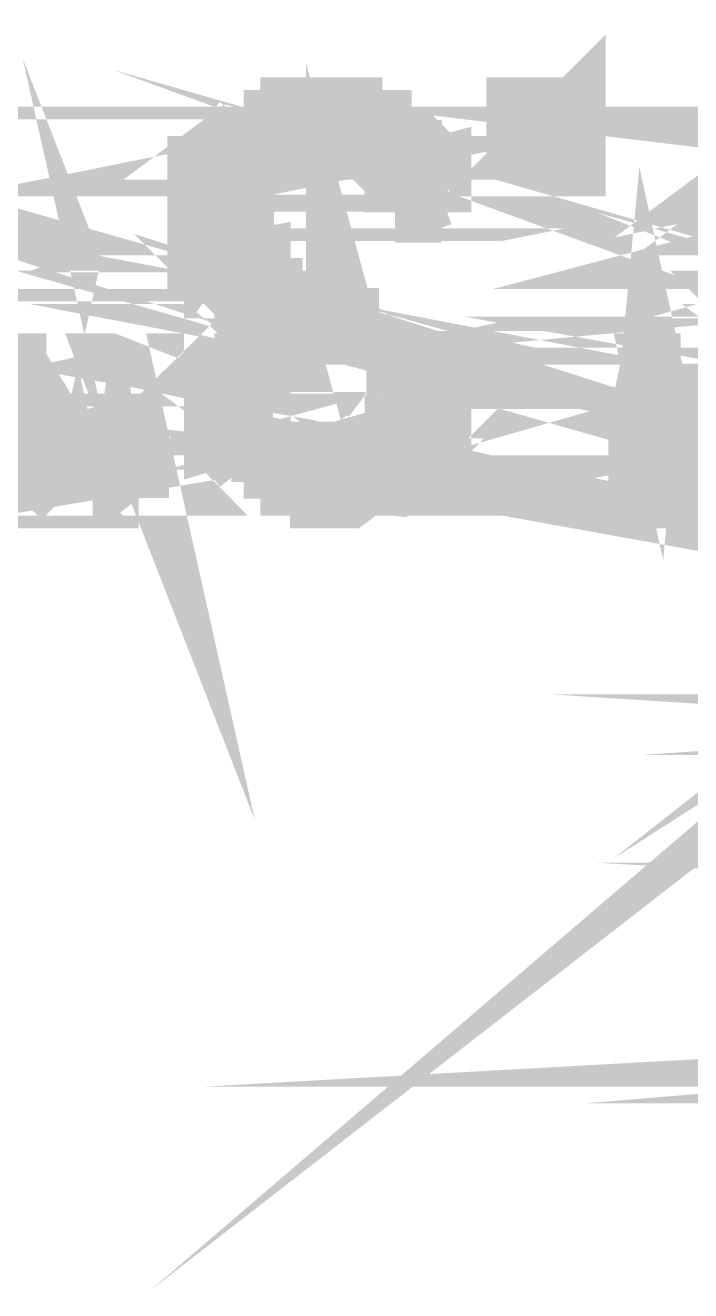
# Model space of a CAD drawing. Header units: inches. Extents: x -524 to 1067, y -71 to 1110.
# Drawn here: x 512.2 to 522.4, y 534.69 to 554.09 of the extents above; entities that cross this region are included whole.
import ezdxf

# ---------------------------------------------------------------- set-up
doc = ezdxf.new("R2010")
doc.units = ezdxf.units.IN
doc.header["$MEASUREMENT"] = 0
doc.layers.add('H', color=7, linetype='Continuous')
doc.layers.add('P', color=7, linetype='Continuous')

msp = doc.modelspace()

# ---------------------------------------------------------------- hatches: boundary and pattern name
at = {"layer": 'H', "linetype": 'Continuous'}
for points in [[(515.3564742544959, 552.3768333440061), (515.6156127445374, 552.5702747520654), (515.805404314709, 552.5702747520654), (515.805404314709, 552.8294132421072), (517.6741213133196, 552.8294132421072), (517.6741213133196, 552.5702747520654), (518.1230513735325, 552.5702747520654), (518.1230513735325, 552.3768333440061), (515.3564742544959, 552.3768333440061)], [(519.7326298821013, 551.9279032837931), (519.7326298821013, 552.8294132421072), (520.6998369223975, 552.8294132421072), (520.6998369223975, 551.9279032837931), (519.7326298821013, 551.9279032837931)], [(515.0973357644541, 552.1176948539643), (515.3564742544959, 552.3768333440061), (516.5171227028516, 552.3768333440061), (516.2579842128098, 552.1176948539643), (515.0973357644541, 552.1176948539643)], [(518.382189863574, 552.1176948539643), (516.9660527630647, 552.3768333440061), (517.2251912531062, 552.3768333440061), (518.382189863574, 552.1176948539643)], [(518.382189863574, 552.1176948539643), (516.9660527630647, 552.3768333440061), (518.1230513735325, 552.3768333440061), (518.382189863574, 552.1176948539643)], [(518.5756312716333, 551.9279032837931), (517.6741213133196, 552.1176948539643), (517.2251912531062, 552.1176948539643), (517.2251912531062, 552.3768333440061), (518.382189863574, 552.1176948539643), (518.5756312716333, 551.9279032837931)], [(515.0973357644541, 551.9279032837931), (515.0973357644541, 552.1176948539643), (516.0645428047505, 552.1176948539643), (516.0645428047505, 551.9279032837931), (515.805404314709, 551.9279032837931), (514.9075441942828, 551.6687647937513), (514.9075441942828, 551.9279032837931), (515.0973357644541, 551.9279032837931)], [(517.6741213133196, 551.9279032837931), (517.6741213133196, 552.1176948539643), (518.5756312716333, 551.9279032837931), (517.6741213133196, 551.9279032837931)], [(514.9075441942828, 551.2198347335383), (514.9075441942828, 551.6687647937513), (515.805404314709, 551.9279032837931), (515.805404314709, 551.6687647937513), (515.6156127445374, 551.6687647937513), (515.6156127445374, 550.9606962434967), (514.9075441942828, 551.2198347335383)], [(517.9332598033611, 551.2198347335383), (517.9332598033611, 551.6687647937513), (517.6741213133196, 551.9279032837931), (518.5756312716333, 551.9279032837931), (518.5756312716333, 551.2198347335383), (517.9332598033611, 551.2198347335383)], [(514.9075441942828, 550.9606962434967), (514.9075441942828, 551.2198347335383), (515.6156127445374, 550.9606962434967), (514.9075441942828, 550.9606962434967)], [(514.9075441942828, 550.2526276932418), (514.9075441942828, 550.9606962434967), (515.6156127445374, 550.9606962434967), (515.6156127445374, 550.5117661832835), (515.805404314709, 550.5117661832835), (515.805404314709, 550.2526276932418), (514.9075441942828, 550.2526276932418)], [(515.0973357644541, 550.0591862851826), (515.0973357644541, 550.2526276932418), (515.805404314709, 550.2526276932418), (516.0645428047505, 550.0591862851826), (515.0973357644541, 550.0591862851826)], [(515.3564742544959, 549.8000477951408), (515.0973357644541, 550.0591862851826), (516.5171227028516, 550.0591862851826), (515.3564742544959, 549.8000477951408)], [(515.3564742544959, 549.8000477951408), (516.5171227028516, 550.0591862851826), (516.7726113550054, 549.8000477951408), (515.3564742544959, 549.8000477951408)], [(517.2251912531062, 549.3511177349278), (516.7726113550054, 549.8000477951408), (516.9660527630647, 549.8000477951408), (516.9660527630647, 550.0591862851826), (517.2251912531062, 549.3511177349278)], [(517.2251912531062, 549.3511177349278), (516.9660527630647, 550.0591862851826), (517.2251912531062, 550.0591862851826), (517.2251912531062, 549.3511177349278)], [(517.2251912531062, 549.3511177349278), (515.805404314709, 549.6102562249696), (515.6776599886321, 549.7380005510463), (515.3564742544959, 549.8000477951408), (515.6156127445374, 549.8000477951408), (515.6776599886321, 549.7380005510463), (517.2251912531062, 549.3511177349278)], [(517.2251912531062, 549.3511177349278), (515.3564742544959, 549.8000477951408), (516.7726113550054, 549.8000477951408), (517.2251912531062, 549.3511177349278)], [(515.6156127445374, 549.3511177349278), (515.805404314709, 549.6102562249696), (517.2251912531062, 549.3511177349278), (515.6156127445374, 549.3511177349278)], [(515.3564742544959, 549.1576763268686), (515.6156127445374, 549.3511177349278), (516.5171227028516, 549.3511177349278), (516.5171227028516, 549.1576763268686), (515.3564742544959, 549.1576763268686)], [(515.0973357644541, 547.7415392263591), (515.0973357644541, 548.9021876747148), (515.3564742544959, 549.1576763268686), (516.0645428047505, 549.1576763268686), (516.0645428047505, 548.9021876747148), (515.805404314709, 548.9021876747148), (515.805404314709, 547.9349806344184), (516.0645428047505, 547.9349806344184), (515.0973357644541, 547.7415392263591)], [(511.8818285852046, 546.7743321860626), (511.8818285852046, 547.7415392263591), (512.1373172373583, 548.9021876747148), (512.5898971354593, 548.9021876747148), (512.7796887056306, 547.7415392263591), (512.7796887056306, 546.7743321860626), (511.8818285852046, 546.7743321860626)], [(513.297965685714, 546.7743321860626), (513.297965685714, 547.7415392263591), (513.4877572558853, 548.9021876747148), (513.7468957459271, 548.9021876747148), (513.9403371539863, 547.7415392263591), (513.9403371539863, 546.7743321860626), (513.297965685714, 546.7743321860626)], [(521.6013468807118, 546.7743321860626), (521.6013468807118, 547.9349806344184), (521.8604853707534, 548.9021876747148), (522.3094154309665, 548.9021876747148), (522.3094154309665, 546.7743321860626), (521.6013468807118, 546.7743321860626)], [(517.9332598033611, 548.1941191244599), (517.9332598033611, 548.4496077766137), (518.5756312716333, 548.4496077766137), (518.5756312716333, 547.9349806344184), (518.382189863574, 547.7415392263591), (518.382189863574, 547.4824007363173), (517.4149828232776, 547.7415392263591), (517.6741213133196, 547.7415392263591), (517.6741213133196, 547.9349806344184), (517.9332598033611, 548.1941191244599)], [(515.3564742544959, 547.4824007363173), (515.3564742544959, 547.7415392263591), (515.0973357644541, 547.7415392263591), (516.0645428047505, 547.9349806344184), (516.0645428047505, 547.7415392263591), (516.2579842128098, 547.4824007363173), (515.3564742544959, 547.4824007363173)], [(517.2251912531062, 547.4824007363173), (517.4149828232776, 547.7415392263591), (518.382189863574, 547.4824007363173), (517.2251912531062, 547.4824007363173)], [(515.6156127445374, 547.2926091661459), (515.3564742544959, 547.4824007363173), (516.7726113550054, 547.4824007363173), (515.6156127445374, 547.2926091661459)], [(515.6156127445374, 547.2926091661459), (516.7726113550054, 547.4824007363173), (518.1230513735325, 547.2926091661459), (515.6156127445374, 547.2926091661459)], [(518.1230513735325, 547.2926091661459), (516.7726113550054, 547.4824007363173), (518.1230513735325, 547.4824007363173), (518.1230513735325, 547.2926091661459)], [(515.805404314709, 547.0334706761043), (515.6156127445374, 547.2926091661459), (518.1230513735325, 547.2926091661459), (517.9332598033611, 547.0334706761043), (515.805404314709, 547.0334706761043)], [(516.2579842128098, 546.7743321860626), (516.2579842128098, 547.0334706761043), (517.4149828232776, 547.0334706761043), (517.2251912531062, 546.7743321860626), (516.2579842128098, 546.7743321860626)]]:
    msp.add_hatch(color=256, dxfattribs=at).paths.add_polyline_path(points)

# ---------------------------------------------------------------- linework, layer by layer
at = {"layer": 'P', "const_width": 0.927058823529412}
for points in [[(530.3573079738105, 548.0006777164008), (530.163866565751, 547.7415392263592), (529.0032181173954, 546.8400292680451), (530.3573079738105, 548.0006777164008)], [(525.5285724481041, 552.3768333440062), (526.6855710585719, 552.1833919359469), (525.2694339580626, 552.3768333440062)], [(520.6341398404152, 551.9279032837932), (520.6341398404152, 552.8294132421072), (519.7326298821013, 551.9279032837932), (520.6341398404152, 551.9279032837932)], [(525.0759925500031, 549.6102562249696), (525.977502508317, 549.3511177349278), (525.2694339580626, 549.6102562249696)], [(516.9660527630647, 549.8657448771235), (516.9660527630647, 550.0591862851827), (517.1594941711239, 549.3511177349278)], [(515.9988457227682, 552.8294132421072), (517.6741213133196, 552.8294132421072), (515.805404314709, 552.8294132421072), (515.9988457227682, 552.8294132421072)], [(517.6741213133196, 552.8294132421072), (515.805404314709, 552.8294132421072)], [(515.805404314709, 552.8294132421072), (517.6741213133196, 552.6359718340477), (517.6741213133196, 552.8294132421072)], [(515.805404314709, 552.8294132421072), (517.6741213133196, 552.6359718340477)], [(515.805404314709, 552.6359718340477), (515.805404314709, 552.8294132421072)], [(517.4149828232776, 552.8294132421072), (515.9988457227682, 552.8294132421072)], [(515.9988457227682, 552.8294132421072), (516.2579842128098, 552.8294132421072)], [(517.4149828232776, 552.8294132421072), (515.9988457227682, 552.8294132421072), (517.6741213133196, 552.8294132421072), (517.4149828232776, 552.8294132421072)], [(516.451425620869, 552.8294132421072), (517.1594941711239, 552.8294132421072), (516.2579842128098, 552.8294132421072), (516.451425620869, 552.8294132421072)], [(517.1594941711239, 552.8294132421072), (516.2579842128098, 552.8294132421072), (517.4149828232776, 552.8294132421072), (517.1594941711239, 552.8294132421072)], [(516.2579842128098, 552.8294132421072), (517.4149828232776, 552.8294132421072), (516.2579842128098, 552.8294132421072), (516.2579842128098, 552.8294132421072), (517.4149828232776, 552.8294132421072), (516.2579842128098, 552.8294132421072)], [(517.4149828232776, 552.8294132421072), (517.4149828232776, 552.8294132421072), (516.2579842128098, 552.8294132421072)], [(516.7069142730231, 552.8294132421072), (516.9660527630647, 552.8294132421072), (516.7069142730231, 552.8294132421072), (516.451425620869, 552.8294132421072)], [(516.451425620869, 552.8294132421072), (516.7069142730231, 552.8294132421072)], [(516.9660527630647, 552.8294132421072), (516.451425620869, 552.8294132421072)], [(516.451425620869, 552.8294132421072), (517.1594941711239, 552.8294132421072), (516.9660527630647, 552.8294132421072)], [(520.6341398404152, 552.8294132421072), (519.7326298821013, 551.9279032837932)], [(519.7326298821013, 551.9279032837932), (519.7326298821013, 552.8294132421072), (520.6341398404152, 552.8294132421072)], [(520.6341398404152, 552.8294132421072), (520.6341398404152, 551.9279032837932), (520.6341398404152, 552.8294132421072)], [(520.6341398404152, 552.8294132421072), (520.6341398404152, 552.8294132421072)], [(518.1230513735325, 552.3768333440062), (515.3564742544959, 552.3768333440062), (515.5499156625553, 552.6359718340477)], [(515.805404314709, 552.6359718340477), (517.8675627213788, 552.6359718340477), (515.5499156625553, 552.6359718340477)], [(515.5499156625553, 552.6359718340477), (515.805404314709, 552.6359718340477)], [(517.8675627213788, 552.6359718340477), (515.5499156625553, 552.6359718340477), (518.1230513735325, 552.6359718340477), (517.8675627213788, 552.6359718340477)], [(515.5499156625553, 552.6359718340477), (518.1230513735325, 552.6359718340477), (515.5499156625553, 552.6359718340477), (515.5499156625553, 552.6359718340477), (518.1230513735325, 552.6359718340477)], [(515.5499156625553, 552.6359718340477), (518.1230513735325, 552.3768333440062)], [(515.5499156625553, 552.6359718340477), (518.1230513735325, 552.3768333440062)], [(517.6741213133196, 552.6359718340477), (515.805404314709, 552.6359718340477)], [(517.6741213133196, 552.6359718340477), (515.805404314709, 552.6359718340477), (517.8675627213788, 552.6359718340477)], [(517.8675627213788, 552.6359718340477), (517.6741213133196, 552.6359718340477)], [(518.1230513735325, 552.3768333440062), (518.1230513735325, 552.6359718340477)], [(516.451425620869, 552.3768333440062), (515.3564742544959, 552.3768333440062), (516.2579842128098, 552.1833919359469), (516.451425620869, 552.3768333440062)], [(515.3564742544959, 552.3768333440062), (516.2579842128098, 552.1833919359469), (515.0973357644541, 552.1833919359469), (515.3564742544959, 552.3768333440062)], [(516.7069142730231, 552.3768333440062), (515.3564742544959, 552.3768333440062), (516.7069142730231, 552.3768333440062)], [(515.3564742544959, 552.3768333440062), (516.7069142730231, 552.3768333440062), (515.3564742544959, 552.3768333440062), (515.3564742544959, 552.3768333440062), (516.7069142730231, 552.3768333440062), (515.3564742544959, 552.3768333440062)], [(516.7069142730231, 552.3768333440062), (516.7069142730231, 552.3768333440062), (515.3564742544959, 552.3768333440062)], [(518.1230513735325, 552.3768333440062), (515.3564742544959, 552.3768333440062)], [(518.1230513735325, 552.3768333440062), (515.3564742544959, 552.3768333440062), (518.1230513735325, 552.3768333440062), (518.1230513735325, 552.3768333440062), (515.3564742544959, 552.3768333440062), (518.1230513735325, 552.3768333440062)], [(515.3564742544959, 552.3768333440062), (515.3564742544959, 552.3768333440062)], [(516.7069142730231, 552.3768333440062), (518.1230513735325, 552.3768333440062)], [(518.1230513735325, 552.3768333440062), (516.7069142730231, 552.3768333440062)], [(516.7069142730231, 552.3768333440062), (518.1230513735325, 552.3768333440062)], [(516.9660527630647, 552.3768333440062), (518.3164927815917, 552.1833919359469), (516.9660527630647, 552.3768333440062)], [(516.9660527630647, 552.3768333440062), (518.1230513735325, 552.3768333440062), (518.3164927815917, 552.1833919359469)], [(518.3164927815917, 552.1833919359469), (516.9660527630647, 552.3768333440062)], [(518.3164927815917, 552.1833919359469), (517.1594941711239, 552.1833919359469), (517.1594941711239, 552.3768333440062)], [(517.1594941711239, 552.3768333440062), (518.3164927815917, 552.1833919359469)], [(526.430082406418, 552.3768333440062), (525.0759925500031, 552.3768333440062), (526.6855710585719, 552.1833919359469), (526.430082406418, 552.3768333440062)], [(525.2694339580626, 552.3768333440062), (525.0759925500031, 552.3768333440062), (526.6855710585719, 552.1833919359469)], [(516.2579842128098, 552.1833919359469), (515.0973357644541, 552.1833919359469), (516.2579842128098, 552.1833919359469), (515.0973357644541, 552.1833919359469), (515.9988457227682, 552.1833919359469), (516.2579842128098, 552.1833919359469)], [(515.0973357644541, 552.1833919359469), (515.9988457227682, 552.1833919359469)], [(515.9988457227682, 552.1833919359469), (515.0973357644541, 551.9279032837932), (515.0973357644541, 552.1833919359469)], [(515.9988457227682, 552.1833919359469), (515.0973357644541, 551.9279032837932)], [(515.9988457227682, 551.9279032837932), (515.9988457227682, 552.1833919359469)], [(518.3164927815917, 552.1833919359469), (517.1594941711239, 552.1833919359469)], [(517.1594941711239, 552.1833919359469), (517.4149828232776, 552.1833919359469)], [(518.5756312716333, 551.9279032837932), (517.4149828232776, 552.1833919359469)], [(517.4149828232776, 552.1833919359469), (517.6741213133196, 552.1833919359469)], [(518.5756312716333, 551.9279032837932), (517.4149828232776, 552.1833919359469)], [(517.4149828232776, 552.1833919359469), (518.3164927815917, 552.1833919359469), (518.5756312716333, 551.9279032837932)], [(517.4149828232776, 552.1833919359469), (518.3164927815917, 552.1833919359469), (517.4149828232776, 552.1833919359469), (517.4149828232776, 552.1833919359469), (518.3164927815917, 552.1833919359469), (517.4149828232776, 552.1833919359469)], [(518.3164927815917, 552.1833919359469), (518.3164927815917, 552.1833919359469), (517.4149828232776, 552.1833919359469)], [(517.6741213133196, 552.1833919359469), (518.5756312716333, 551.9279032837932), (517.6741213133196, 552.1833919359469)], [(517.6741213133196, 552.1833919359469), (518.5756312716333, 551.9279032837932)], [(524.3679239997484, 552.1833919359469), (523.4700638793222, 552.1833919359469), (524.1124353475946, 551.9279032837932), (524.3679239997484, 552.1833919359469)], [(524.1124353475946, 551.9279032837932), (523.2109253892806, 551.7344618757338), (523.4700638793222, 551.9279032837932)], [(523.4700638793222, 552.1833919359469), (524.1124353475946, 551.9279032837932), (523.4700638793222, 551.9279032837932)], [(514.8418471123005, 551.9279032837932), (515.805404314709, 551.9279032837932), (514.8418471123005, 551.7344618757338), (514.8418471123005, 551.9279032837932)], [(515.805404314709, 551.9279032837932), (514.8418471123005, 551.7344618757338), (515.805404314709, 551.9279032837932)], [(515.0973357644541, 551.9279032837932), (515.9988457227682, 551.9279032837932), (514.8418471123005, 551.9279032837932), (515.0973357644541, 551.9279032837932)], [(515.9988457227682, 551.9279032837932), (514.8418471123005, 551.9279032837932), (515.805404314709, 551.9279032837932), (515.9988457227682, 551.9279032837932)], [(515.0973357644541, 551.9279032837932), (515.9988457227682, 551.9279032837932)], [(518.5756312716333, 551.9279032837932), (517.6741213133196, 551.9279032837932), (517.8675627213788, 551.7344618757338)], [(518.5756312716333, 551.9279032837932), (517.6741213133196, 551.9279032837932), (517.6741213133196, 551.9279032837932)], [(517.6741213133196, 551.9279032837932), (518.5756312716333, 551.9279032837932)], [(517.6741213133196, 551.9279032837932), (518.5756312716333, 551.9279032837932)], [(518.5756312716333, 551.9279032837932), (518.5756312716333, 551.9279032837932), (517.6741213133196, 551.9279032837932)], [(517.8675627213788, 551.7344618757338), (518.5756312716333, 551.9279032837932), (518.5756312716333, 551.7344618757338)], [(517.8675627213788, 551.475323385692), (518.5756312716333, 551.7344618757338), (518.5756312716333, 551.475323385692)], [(517.8675627213788, 551.7344618757338), (518.5756312716333, 551.9279032837932)], [(515.805404314709, 551.7344618757338), (514.8418471123005, 551.7344618757338), (515.5499156625553, 551.7344618757338), (515.805404314709, 551.7344618757338)], [(514.8418471123005, 551.7344618757338), (515.5499156625553, 551.7344618757338)], [(515.5499156625553, 551.7344618757338), (514.8418471123005, 551.475323385692), (514.8418471123005, 551.7344618757338)], [(515.5499156625553, 551.7344618757338), (514.8418471123005, 551.475323385692)], [(515.5499156625553, 551.475323385692), (515.5499156625553, 551.7344618757338)], [(517.8675627213788, 551.475323385692), (518.5756312716333, 551.7344618757338)], [(518.5756312716333, 551.7344618757338), (517.8675627213788, 551.7344618757338)], [(517.8675627213788, 551.7344618757338), (517.8675627213788, 551.475323385692)], [(518.5756312716333, 551.7344618757338), (517.8675627213788, 551.7344618757338)], [(529.9047280757095, 547.5480978183), (529.7112866676503, 547.2926091661459), (529.0032181173954, 546.8400292680451), (529.9047280757095, 547.5480978183)], [(517.8675627213788, 551.2198347335384), (518.5756312716333, 551.475323385692), (518.5756312716333, 551.2198347335384)], [(516.7069142730231, 547.5480978183), (518.1230513735325, 547.2926091661459), (516.9660527630647, 547.5480978183)], [(514.8418471123005, 551.475323385692), (515.5499156625553, 551.475323385692)], [(514.8418471123005, 551.475323385692), (515.5499156625553, 551.475323385692), (514.8418471123005, 551.475323385692), (514.8418471123005, 551.475323385692), (515.5499156625553, 551.475323385692)], [(514.8418471123005, 551.475323385692), (515.5499156625553, 551.2198347335384)], [(514.8418471123005, 551.475323385692), (515.5499156625553, 551.2198347335384)], [(515.5499156625553, 551.2198347335384), (514.8418471123005, 551.2198347335384), (514.8418471123005, 551.475323385692)], [(515.5499156625553, 551.2198347335384), (515.5499156625553, 551.475323385692)], [(517.8675627213788, 551.2198347335384), (518.5756312716333, 551.475323385692)], [(518.5756312716333, 551.475323385692), (517.8675627213788, 551.475323385692)], [(517.8675627213788, 551.475323385692), (517.8675627213788, 551.2198347335384)], [(518.5756312716333, 551.475323385692), (517.8675627213788, 551.475323385692)], [(517.8675627213788, 551.475323385692), (518.5756312716333, 551.475323385692)], [(517.8675627213788, 551.475323385692), (518.5756312716333, 551.475323385692)], [(518.5756312716333, 551.475323385692), (517.8675627213788, 551.475323385692), (517.8675627213788, 551.475323385692), (518.5756312716333, 551.475323385692)], [(518.5756312716333, 551.475323385692), (518.5756312716333, 551.475323385692)], [(522.243718348984, 546.8400292680451), (521.7947882887711, 548.9021876747149), (521.6013468807118, 546.8400292680451), (522.243718348984, 546.8400292680451)], [(514.8418471123005, 551.0263933254791), (514.8418471123005, 551.2198347335384)], [(514.8418471123005, 551.2198347335384), (515.5499156625553, 551.0263933254791)], [(515.5499156625553, 551.2198347335384), (514.8418471123005, 551.2198347335384)], [(514.8418471123005, 551.2198347335384), (515.5499156625553, 551.0263933254791), (515.5499156625553, 551.2198347335384)], [(518.5756312716333, 551.2198347335384), (517.8675627213788, 551.2198347335384)], [(523.9189939395353, 551.0263933254791), (522.9517868992389, 551.0263933254791), (523.2109253892806, 551.2198347335384)], [(515.5499156625553, 551.0263933254791), (514.8418471123005, 550.7672548354374), (515.5499156625553, 550.7672548354374)], [(514.8418471123005, 551.0263933254791), (515.5499156625553, 551.0263933254791), (514.8418471123005, 551.0263933254791), (515.5499156625553, 551.0263933254791), (514.8418471123005, 550.7672548354374)], [(514.8418471123005, 550.7672548354374), (514.8418471123005, 551.0263933254791)], [(514.8418471123005, 551.0263933254791), (515.5499156625553, 551.0263933254791), (515.5499156625553, 551.0263933254791), (514.8418471123005, 551.0263933254791), (515.5499156625553, 551.0263933254791), (514.8418471123005, 551.0263933254791), (515.5499156625553, 551.0263933254791)], [(515.5499156625553, 550.7672548354374), (515.5499156625553, 551.0263933254791)], [(515.805404314709, 549.6102562249696), (517.1594941711239, 549.3511177349278), (515.5499156625553, 549.8657448771235), (515.805404314709, 549.6102562249696)], [(514.8418471123005, 550.7672548354374), (515.5499156625553, 550.7672548354374), (514.8418471123005, 550.7672548354374), (514.8418471123005, 550.7672548354374), (515.5499156625553, 550.7672548354374)], [(514.8418471123005, 550.7672548354374), (515.5499156625553, 550.5117661832835), (515.5499156625553, 550.7672548354374)], [(514.8418471123005, 550.7672548354374), (515.5499156625553, 550.5117661832835)], [(515.5499156625553, 550.5117661832835), (514.8418471123005, 550.5117661832835), (514.8418471123005, 550.7672548354374)], [(523.9189939395353, 550.7672548354374), (522.9517868992389, 550.5117661832835), (523.9189939395353, 550.5117661832835), (523.9189939395353, 550.7672548354374)], [(530.6127966259642, 548.0006777164008), (529.7112866676503, 548.2561663685544), (530.3573079738105, 548.0006777164008), (530.6127966259642, 548.0006777164008)], [(515.805404314709, 550.5117661832835), (514.8418471123005, 550.3183247752243), (515.805404314709, 550.3183247752243), (515.805404314709, 550.5117661832835)], [(514.8418471123005, 550.5117661832835), (515.805404314709, 550.5117661832835), (514.8418471123005, 550.3183247752243)], [(515.5499156625553, 550.5117661832835), (514.8418471123005, 550.5117661832835)], [(514.8418471123005, 550.5117661832835), (515.805404314709, 550.5117661832835), (515.5499156625553, 550.5117661832835)], [(514.8418471123005, 550.3183247752243), (514.8418471123005, 550.5117661832835)], [(514.8418471123005, 550.3183247752243), (515.805404314709, 550.3183247752243), (515.0973357644541, 550.3183247752243), (514.8418471123005, 550.3183247752243)], [(515.805404314709, 550.3183247752243), (515.0973357644541, 550.3183247752243), (515.805404314709, 550.3183247752243), (515.0973357644541, 550.3183247752243)], [(515.0973357644541, 550.3183247752243), (515.9988457227682, 550.0591862851827)], [(515.0973357644541, 550.3183247752243), (515.9988457227682, 550.0591862851827)], [(515.9988457227682, 550.0591862851827), (515.0973357644541, 550.0591862851827), (515.0973357644541, 550.3183247752243)], [(515.9988457227682, 550.0591862851827), (515.805404314709, 550.3183247752243)], [(513.9403371539863, 547.7415392263592), (513.4877572558853, 548.9021876747149), (513.2322686037317, 547.7415392263592)], [(515.9988457227682, 550.0591862851827), (515.0973357644541, 550.0591862851827), (515.9988457227682, 550.0591862851827)], [(516.2579842128098, 550.0591862851827), (515.0973357644541, 550.0591862851827), (516.451425620869, 550.0591862851827), (516.2579842128098, 550.0591862851827)], [(515.0973357644541, 550.0591862851827), (516.451425620869, 550.0591862851827)], [(515.3564742544959, 549.8657448771235), (515.0973357644541, 550.0591862851827)], [(515.9988457227682, 550.0591862851827), (515.0973357644541, 550.0591862851827), (515.0973357644541, 550.0591862851827), (515.9988457227682, 550.0591862851827), (515.0973357644541, 550.0591862851827), (515.9988457227682, 550.0591862851827), (515.0973357644541, 550.0591862851827)], [(515.9988457227682, 550.0591862851827), (515.9988457227682, 550.0591862851827), (515.0973357644541, 550.0591862851827)], [(516.451425620869, 550.0591862851827), (516.7069142730231, 549.8657448771235), (515.3564742544959, 549.8657448771235)], [(515.3564742544959, 549.8657448771235), (516.451425620869, 550.0591862851827)], [(516.451425620869, 550.0591862851827), (515.3564742544959, 549.8657448771235)], [(516.9660527630647, 550.0591862851827), (517.1594941711239, 549.3511177349278)], [(517.1594941711239, 550.0591862851827), (516.9660527630647, 550.0591862851827)], [(517.1594941711239, 549.3511177349278), (517.1594941711239, 550.0591862851827)], [(517.1594941711239, 549.3511177349278), (517.1594941711239, 550.0591862851827)], [(517.1594941711239, 550.0591862851827), (517.1594941711239, 550.0591862851827)], [(517.1594941711239, 550.0591862851827), (517.1594941711239, 549.3511177349278)], [(524.1124353475946, 550.0591862851827), (523.2109253892806, 549.8657448771235), (524.1124353475946, 550.0591862851827), (523.2109253892806, 549.8657448771235), (524.1124353475946, 549.8657448771235), (524.1124353475946, 550.0591862851827)], [(523.2109253892806, 550.0591862851827), (524.1124353475946, 550.0591862851827), (523.2109253892806, 549.8657448771235), (523.2109253892806, 550.0591862851827)], [(517.1594941711239, 549.3511177349278), (515.5499156625553, 549.8657448771235), (515.3564742544959, 549.8657448771235), (517.1594941711239, 549.3511177349278)], [(516.7069142730231, 549.8657448771235), (515.3564742544959, 549.8657448771235), (517.1594941711239, 549.3511177349278), (516.7069142730231, 549.8657448771235)], [(516.7069142730231, 549.8657448771235), (515.3564742544959, 549.8657448771235), (516.7069142730231, 549.8657448771235), (516.7069142730231, 549.8657448771235)], [(515.3564742544959, 549.8657448771235), (517.1594941711239, 549.3511177349278), (515.3564742544959, 549.8657448771235), (515.3564742544959, 549.8657448771235)], [(516.7069142730231, 549.8657448771235), (517.1594941711239, 549.3511177349278)], [(516.9660527630647, 549.8657448771235), (516.7069142730231, 549.8657448771235)], [(517.1594941711239, 549.3511177349278), (516.9660527630647, 549.8657448771235)], [(517.1594941711239, 549.3511177349278), (516.9660527630647, 549.8657448771235)], [(523.2109253892806, 549.8657448771235), (524.3679239997484, 549.8657448771235), (523.4700638793222, 549.6102562249696), (523.2109253892806, 549.8657448771235)], [(515.805404314709, 549.6102562249696), (517.1594941711239, 549.3511177349278), (516.9660527630647, 549.3511177349278)], [(515.5499156625553, 549.3511177349278), (516.9660527630647, 549.3511177349278), (515.805404314709, 549.6102562249696), (515.5499156625553, 549.3511177349278)], [(516.9660527630647, 549.3511177349278), (515.805404314709, 549.6102562249696)], [(515.805404314709, 549.6102562249696), (517.1594941711239, 549.3511177349278), (515.805404314709, 549.6102562249696), (515.805404314709, 549.6102562249696), (517.1594941711239, 549.3511177349278)], [(515.805404314709, 549.6102562249696), (515.805404314709, 549.6102562249696), (517.1594941711239, 549.3511177349278)], [(525.0759925500031, 549.6102562249696), (523.6598554494935, 549.3511177349278), (525.977502508317, 549.3511177349278)], [(523.4700638793222, 549.6102562249696), (525.0759925500031, 549.6102562249696), (523.6598554494935, 549.3511177349278), (523.4700638793222, 549.6102562249696)], [(515.3564742544959, 549.1576763268686), (516.451425620869, 549.3511177349278)], [(515.3564742544959, 549.1576763268686), (516.451425620869, 549.3511177349278)], [(516.451425620869, 549.3511177349278), (515.5499156625553, 549.3511177349278), (515.3564742544959, 549.1576763268686)], [(516.451425620869, 549.3511177349278), (515.5499156625553, 549.3511177349278), (516.7069142730231, 549.3511177349278), (516.451425620869, 549.3511177349278)], [(515.5499156625553, 549.3511177349278), (516.7069142730231, 549.3511177349278), (516.9660527630647, 549.3511177349278), (515.5499156625553, 549.3511177349278)], [(515.5499156625553, 549.3511177349278), (516.9660527630647, 549.3511177349278)], [(516.9660527630647, 549.3511177349278), (515.5499156625553, 549.3511177349278), (515.5499156625553, 549.3511177349278), (516.9660527630647, 549.3511177349278)], [(515.5499156625553, 549.3511177349278), (516.9660527630647, 549.3511177349278)], [(516.451425620869, 549.3511177349278), (516.451425620869, 549.1576763268686)], [(523.9189939395353, 549.1576763268686), (525.977502508317, 549.3511177349278), (523.6598554494935, 549.3511177349278), (523.9189939395353, 549.1576763268686)], [(516.9660527630647, 549.3511177349278), (516.9660527630647, 549.3511177349278)], [(515.3564742544959, 549.1576763268686), (515.9988457227682, 548.9021876747149), (515.0973357644541, 548.9021876747149), (515.3564742544959, 549.1576763268686)], [(516.2579842128098, 549.1576763268686), (515.3564742544959, 549.1576763268686), (516.2579842128098, 549.1576763268686), (515.3564742544959, 549.1576763268686), (515.9988457227682, 549.1576763268686)], [(515.3564742544959, 549.1576763268686), (515.9988457227682, 549.1576763268686), (515.3564742544959, 549.1576763268686), (515.3564742544959, 549.1576763268686), (515.9988457227682, 549.1576763268686)], [(515.3564742544959, 549.1576763268686), (515.9988457227682, 548.9021876747149)], [(516.451425620869, 549.1576763268686), (515.3564742544959, 549.1576763268686), (516.451425620869, 549.1576763268686)], [(516.2579842128098, 549.1576763268686), (515.3564742544959, 549.1576763268686), (515.3564742544959, 549.1576763268686), (516.2579842128098, 549.1576763268686)], [(516.451425620869, 549.1576763268686), (515.3564742544959, 549.1576763268686)], [(515.9988457227682, 549.1576763268686), (516.2579842128098, 549.1576763268686)], [(515.9988457227682, 548.9021876747149), (515.9988457227682, 549.1576763268686)], [(525.5285724481041, 548.9021876747149), (524.1124353475946, 549.1576763268686), (525.7877109381457, 549.1576763268686)], [(512.7796887056306, 547.7415392263592), (512.071620155376, 548.9021876747149), (512.524200053477, 548.9021876747149)], [(511.8818285852046, 547.7415392263592), (512.7796887056306, 547.7415392263592), (512.071620155376, 548.9021876747149)], [(512.071620155376, 548.9021876747149), (511.8818285852046, 547.7415392263592)], [(515.805404314709, 548.9021876747149), (515.0973357644541, 548.7087462666556), (515.805404314709, 548.7087462666556)], [(512.524200053477, 548.9021876747149), (512.7796887056306, 547.7415392263592)], [(515.0973357644541, 548.9021876747149), (515.805404314709, 548.9021876747149), (515.0973357644541, 548.7087462666556), (515.0973357644541, 548.9021876747149)], [(513.9403371539863, 547.7415392263592), (513.4877572558853, 548.9021876747149), (513.6811986639445, 548.9021876747149), (513.9403371539863, 547.7415392263592)], [(515.9988457227682, 548.9021876747149), (515.0973357644541, 548.9021876747149), (515.805404314709, 548.9021876747149), (515.9988457227682, 548.9021876747149)], [(515.805404314709, 548.7087462666556), (515.805404314709, 548.9021876747149)], [(521.7947882887711, 548.9021876747149), (521.6013468807118, 546.8400292680451)], [(521.6013468807118, 546.8400292680451), (521.6013468807118, 548.0006777164008), (521.7947882887711, 548.9021876747149)], [(522.243718348984, 546.8400292680451), (521.7947882887711, 548.9021876747149), (522.243718348984, 548.9021876747149)], [(522.243718348984, 548.9021876747149), (522.243718348984, 548.0006777164008), (522.243718348984, 548.9021876747149)], [(522.243718348984, 548.9021876747149), (522.243718348984, 548.9021876747149)], [(522.243718348984, 548.0006777164008), (522.243718348984, 548.9021876747149), (522.243718348984, 546.8400292680451)], [(522.243718348984, 548.9021876747149), (522.243718348984, 546.8400292680451)], [(515.0973357644541, 548.7087462666556), (515.805404314709, 548.7087462666556)], [(515.805404314709, 548.7087462666556), (515.0973357644541, 548.7087462666556)], [(515.0973357644541, 548.7087462666556), (515.0973357644541, 548.7087462666556)], [(515.805404314709, 548.7087462666556), (515.0973357644541, 548.7087462666556)], [(515.0973357644541, 548.7087462666556), (515.805404314709, 548.4496077766138), (515.805404314709, 548.7087462666556)], [(515.0973357644541, 548.7087462666556), (515.805404314709, 548.4496077766138)], [(515.805404314709, 548.4496077766138), (515.0973357644541, 548.4496077766138), (515.0973357644541, 548.7087462666556)], [(515.805404314709, 548.4496077766138), (515.0973357644541, 548.2561663685544), (515.805404314709, 548.2561663685544)], [(515.805404314709, 548.4496077766138), (515.0973357644541, 548.4496077766138)], [(515.0973357644541, 548.4496077766138), (515.805404314709, 548.4496077766138), (515.805404314709, 548.4496077766138), (515.0973357644541, 548.4496077766138)], [(515.805404314709, 548.4496077766138), (515.0973357644541, 548.2561663685544)], [(515.0973357644541, 548.2561663685544), (515.0973357644541, 548.4496077766138)], [(515.805404314709, 548.2561663685544), (515.805404314709, 548.4496077766138)], [(517.8675627213788, 548.4496077766138), (518.5756312716333, 548.4496077766138), (517.8675627213788, 548.4496077766138), (518.5756312716333, 548.4496077766138)], [(518.5756312716333, 548.4496077766138), (517.8675627213788, 548.2561663685544), (517.8675627213788, 548.4496077766138)], [(518.5756312716333, 548.4496077766138), (517.8675627213788, 548.2561663685544)], [(518.5756312716333, 548.2561663685544), (518.5756312716333, 548.4496077766138)], [(515.805404314709, 548.2561663685544), (515.0973357644541, 548.0006777164008), (515.805404314709, 548.0006777164008)], [(515.0973357644541, 548.2561663685544), (515.805404314709, 548.2561663685544), (515.0973357644541, 548.0006777164008), (515.0973357644541, 548.2561663685544)], [(515.805404314709, 548.0006777164008), (515.805404314709, 548.2561663685544)], [(518.5756312716333, 548.0006777164008), (517.6741213133196, 548.0006777164008), (517.8675627213788, 548.2561663685544)], [(517.8675627213788, 548.2561663685544), (518.5756312716333, 548.2561663685544)], [(517.8675627213788, 548.2561663685544), (518.5756312716333, 548.2561663685544), (517.8675627213788, 548.2561663685544), (517.8675627213788, 548.2561663685544), (518.5756312716333, 548.2561663685544)], [(517.8675627213788, 548.2561663685544), (518.5756312716333, 548.0006777164008), (518.5756312716333, 548.2561663685544)], [(517.8675627213788, 548.2561663685544), (518.5756312716333, 548.0006777164008)], [(515.3564742544959, 547.7415392263592), (516.2579842128098, 547.5480978183), (515.9988457227682, 547.7415392263592)], [(518.5756312716333, 548.0006777164008), (517.6741213133196, 547.7415392263592), (518.3164927815917, 547.7415392263592), (518.5756312716333, 548.0006777164008)], [(515.9988457227682, 548.0006777164008), (515.0973357644541, 547.7415392263592), (515.9988457227682, 548.0006777164008)], [(515.0973357644541, 548.0006777164008), (515.805404314709, 548.0006777164008)], [(515.805404314709, 548.0006777164008), (515.0973357644541, 548.0006777164008)], [(515.0973357644541, 548.0006777164008), (515.0973357644541, 548.0006777164008)], [(515.805404314709, 548.0006777164008), (515.0973357644541, 548.0006777164008)], [(515.0973357644541, 548.0006777164008), (515.9988457227682, 548.0006777164008), (515.805404314709, 548.0006777164008)], [(515.0973357644541, 548.0006777164008), (515.9988457227682, 548.0006777164008)], [(515.9988457227682, 548.0006777164008), (515.0973357644541, 547.7415392263592), (515.0973357644541, 548.0006777164008)], [(518.5756312716333, 548.0006777164008), (517.6741213133196, 548.0006777164008)], [(517.6741213133196, 548.0006777164008), (518.5756312716333, 548.0006777164008)], [(517.6741213133196, 548.0006777164008), (518.5756312716333, 548.0006777164008)], [(518.5756312716333, 548.0006777164008), (517.6741213133196, 547.7415392263592)], [(517.6741213133196, 547.7415392263592), (517.6741213133196, 548.0006777164008)], [(518.5756312716333, 548.0006777164008), (518.5756312716333, 548.0006777164008)], [(522.243718348984, 546.8400292680451), (522.243718348984, 548.0006777164008)], [(512.7796887056306, 546.8400292680451), (511.8818285852046, 547.7415392263592), (512.7796887056306, 547.7415392263592)], [(511.8818285852046, 546.8400292680451), (512.7796887056306, 546.8400292680451), (511.8818285852046, 547.7415392263592)], [(511.8818285852046, 547.7415392263592), (511.8818285852046, 546.8400292680451)], [(512.7796887056306, 547.7415392263592), (512.7796887056306, 546.8400292680451)], [(513.9403371539863, 546.8400292680451), (513.2322686037317, 547.7415392263592)], [(513.2322686037317, 547.7415392263592), (513.2322686037317, 546.8400292680451)], [(513.9403371539863, 546.8400292680451), (513.2322686037317, 547.7415392263592)], [(513.2322686037317, 547.7415392263592), (513.9403371539863, 547.7415392263592)], [(513.2322686037317, 547.7415392263592), (513.9403371539863, 547.7415392263592)], [(513.9403371539863, 547.7415392263592), (513.9403371539863, 546.8400292680451)], [(515.9988457227682, 547.7415392263592), (515.0973357644541, 547.7415392263592), (515.9988457227682, 547.7415392263592), (515.9988457227682, 547.7415392263592), (515.0973357644541, 547.7415392263592)], [(515.9988457227682, 547.7415392263592), (515.3564742544959, 547.7415392263592), (515.0973357644541, 547.7415392263592)], [(515.9988457227682, 547.7415392263592), (515.3564742544959, 547.7415392263592)], [(515.3564742544959, 547.7415392263592), (516.2579842128098, 547.5480978183)], [(515.3564742544959, 547.5480978183), (515.3564742544959, 547.7415392263592)], [(517.1594941711239, 547.5480978183), (517.4149828232776, 547.7415392263592)], [(517.4149828232776, 547.7415392263592), (518.3164927815917, 547.5480978183), (517.4149828232776, 547.7415392263592), (518.3164927815917, 547.5480978183)], [(517.6741213133196, 547.7415392263592), (518.3164927815917, 547.7415392263592), (517.4149828232776, 547.7415392263592)], [(517.4149828232776, 547.7415392263592), (517.6741213133196, 547.7415392263592)], [(518.3164927815917, 547.7415392263592), (517.4149828232776, 547.7415392263592)], [(517.4149828232776, 547.7415392263592), (518.3164927815917, 547.5480978183), (518.3164927815917, 547.7415392263592)], [(516.2579842128098, 547.5480978183), (515.3564742544959, 547.5480978183), (516.2579842128098, 547.5480978183)], [(516.451425620869, 547.5480978183), (515.3564742544959, 547.5480978183), (516.7069142730231, 547.5480978183), (516.451425620869, 547.5480978183)], [(515.3564742544959, 547.5480978183), (516.7069142730231, 547.5480978183)], [(515.5499156625553, 547.2926091661459), (515.3564742544959, 547.5480978183)], [(516.2579842128098, 547.5480978183), (515.3564742544959, 547.5480978183), (516.2579842128098, 547.5480978183), (515.3564742544959, 547.5480978183), (515.3564742544959, 547.5480978183), (516.2579842128098, 547.5480978183)], [(516.2579842128098, 547.5480978183), (515.3564742544959, 547.5480978183)], [(515.5499156625553, 547.2926091661459), (516.7069142730231, 547.5480978183), (518.1230513735325, 547.2926091661459)], [(515.5499156625553, 547.2926091661459), (516.7069142730231, 547.5480978183)], [(516.7069142730231, 547.5480978183), (515.5499156625553, 547.2926091661459)], [(516.7069142730231, 547.5480978183), (515.5499156625553, 547.2926091661459)], [(516.9660527630647, 547.5480978183), (516.7069142730231, 547.5480978183)], [(516.7069142730231, 547.5480978183), (516.7069142730231, 547.5480978183)], [(518.1230513735325, 547.2926091661459), (516.9660527630647, 547.5480978183)], [(516.9660527630647, 547.5480978183), (518.1230513735325, 547.5480978183)], [(516.9660527630647, 547.5480978183), (518.1230513735325, 547.5480978183), (517.1594941711239, 547.5480978183), (516.9660527630647, 547.5480978183)], [(518.1230513735325, 547.5480978183), (517.1594941711239, 547.5480978183), (517.1594941711239, 547.5480978183), (518.1230513735325, 547.5480978183)], [(518.3164927815917, 547.5480978183), (517.1594941711239, 547.5480978183)], [(518.3164927815917, 547.5480978183), (517.1594941711239, 547.5480978183), (518.1230513735325, 547.5480978183), (518.3164927815917, 547.5480978183)], [(518.1230513735325, 547.5480978183), (518.1230513735325, 547.2926091661459)], [(518.1230513735325, 547.2926091661459), (515.5499156625553, 547.2926091661459), (518.1230513735325, 547.2926091661459), (515.5499156625553, 547.2926091661459), (517.8675627213788, 547.0334706761043), (518.1230513735325, 547.2926091661459)], [(515.5499156625553, 547.2926091661459), (517.8675627213788, 547.0334706761043), (515.805404314709, 547.0334706761043), (515.5499156625553, 547.2926091661459)], [(518.1230513735325, 547.2926091661459), (515.5499156625553, 547.2926091661459), (518.1230513735325, 547.2926091661459), (515.5499156625553, 547.2926091661459), (515.5499156625553, 547.2926091661459), (518.1230513735325, 547.2926091661459)], [(518.1230513735325, 547.2926091661459), (515.5499156625553, 547.2926091661459)], [(516.2579842128098, 547.0334706761043), (517.4149828232776, 547.0334706761043), (516.2579842128098, 546.8400292680451)], [(515.805404314709, 547.0334706761043), (517.6741213133196, 547.0334706761043)], [(517.6741213133196, 547.0334706761043), (515.805404314709, 547.0334706761043)], [(517.8675627213788, 547.0334706761043), (515.805404314709, 547.0334706761043)], [(515.805404314709, 547.0334706761043), (517.6741213133196, 547.0334706761043)], [(515.9988457227682, 547.0334706761043), (517.6741213133196, 547.0334706761043), (515.9988457227682, 547.0334706761043), (517.6741213133196, 547.0334706761043), (516.2579842128098, 547.0334706761043), (515.9988457227682, 547.0334706761043)], [(515.9988457227682, 547.0334706761043), (517.6741213133196, 547.0334706761043), (517.6741213133196, 547.0334706761043), (515.9988457227682, 547.0334706761043)], [(517.6741213133196, 547.0334706761043), (516.2579842128098, 547.0334706761043)], [(516.2579842128098, 547.0334706761043), (517.4149828232776, 547.0334706761043)], [(516.2579842128098, 546.8400292680451), (516.2579842128098, 547.0334706761043)], [(517.4149828232776, 547.0334706761043), (516.2579842128098, 546.8400292680451)], [(516.2579842128098, 546.8400292680451), (517.1594941711239, 546.8400292680451), (517.4149828232776, 547.0334706761043)], [(517.4149828232776, 547.0334706761043), (517.6741213133196, 547.0334706761043)], [(517.6741213133196, 547.0334706761043), (517.8675627213788, 547.0334706761043)], [(513.2322686037317, 546.8400292680451), (513.9403371539863, 546.8400292680451)], [(516.2579842128098, 546.8400292680451), (517.1594941711239, 546.8400292680451), (516.451425620869, 546.8400292680451), (516.2579842128098, 546.8400292680451)], [(517.1594941711239, 546.8400292680451), (516.451425620869, 546.8400292680451), (517.1594941711239, 546.8400292680451), (517.1594941711239, 546.8400292680451), (516.451425620869, 546.8400292680451)], [(517.1594941711239, 546.8400292680451), (516.7069142730231, 546.8400292680451), (516.451425620869, 546.8400292680451)], [(517.1594941711239, 546.8400292680451), (516.7069142730231, 546.8400292680451), (517.1594941711239, 546.8400292680451)], [(516.9660527630647, 546.8400292680451), (516.7069142730231, 546.8400292680451), (516.9660527630647, 546.8400292680451)], [(540.1425233512998, 541.2411779479896), (538.7263862507905, 541.0477365399303), (539.8833848612583, 541.2411779479896)], [(531.7734450743199, 543.5588250068131), (534.7991606833982, 543.3653835987539), (531.5800036662606, 543.3653835987539), (531.7734450743199, 543.5588250068131)], [(531.3208651762188, 543.1062451087121), (535.0582991734398, 543.3653835987539), (533.1895821748294, 543.3653835987539)], [(531.3208651762188, 543.1062451087121), (535.0582991734398, 543.3653835987539), (531.5800036662606, 543.3653835987539), (531.3208651762188, 543.1062451087121)], [(541.0440333096142, 540.5951566418291), (537.5657378024348, 540.7885980498885), (537.8248762924763, 540.7885980498885)], [(535.0582991734398, 538.470950991065), (531.5800036662606, 538.2775095830057), (534.7991606833982, 538.2775095830057)], [(534.7991606833982, 538.2775095830057), (531.7734450743199, 538.022020930852), (534.5400221933564, 538.022020930852), (534.7991606833982, 538.2775095830057)]]:
    msp.add_lwpolyline(points, dxfattribs=at)

doc.saveas('drawing.dxf')
